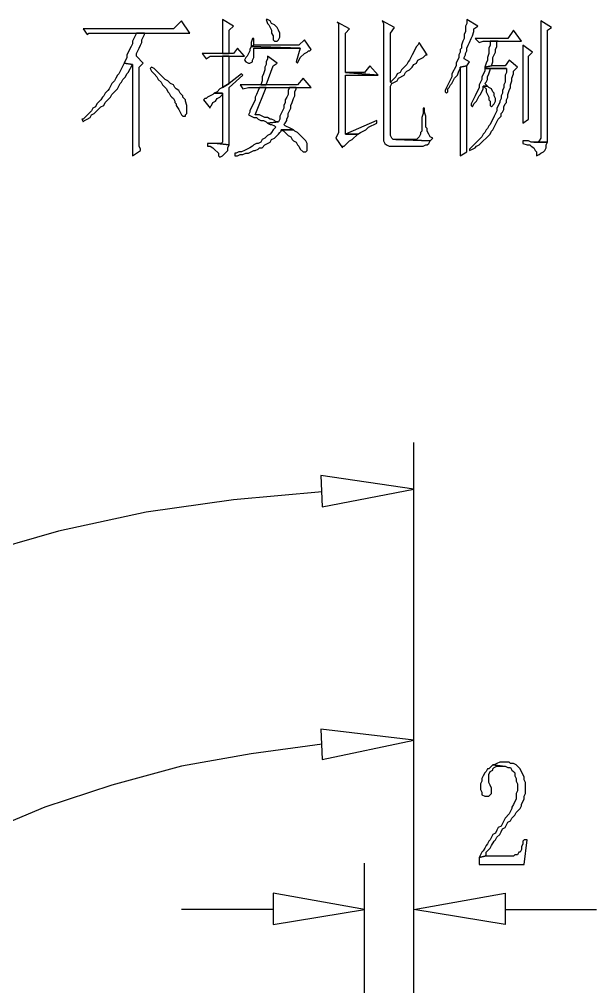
# Model space of a CAD drawing. Extents: x -15.4 to 0.8, y 0.3 to 11.8.
# Drawn here: x -2.33 to -1.978, y 5.469 to 6.059 of the extents above; entities that cross this region are included whole.
import ezdxf

# ---------------------------------------------------------------- set-up
doc = ezdxf.new("R2010")
doc.units = 0
doc.header["$MEASUREMENT"] = 0
doc.linetypes.add('AUSGEZOGEN', pattern=[0])
doc.layers.get('0').update_dxf_attribs({"linetype": 'AUSGEZOGEN'})

msp = doc.modelspace()

# ---------------------------------------------------------------- linework, layer by layer
for points in [[(-2.23128, 6.05856), (-2.23628, 6.05356), (-2.23628, 6.05356), (-2.29128, 6.05356), (-2.29128, 6.05356), (-2.28878, 6.05023), (-2.28878, 6.05023), (-2.28795, 6.05106), (-2.28795, 6.05106), (-2.22628, 6.05106), (-2.23128, 6.05856)], [(-2.20628, 6.0594), (-2.20628, 6.03856), (-2.20628, 6.03856), (-2.20211, 6.03856), (-2.20211, 6.03856), (-2.20211, 6.05273), (-2.20211, 6.05273), (-2.19961, 6.05523), (-2.20628, 6.0594)], [(-2.17878, 6.0594), (-2.17961, 6.0594), (-2.17961, 6.0594), (-2.17878, 6.0569), (-2.17878, 6.0569), (-2.17795, 6.05606), (-2.17795, 6.05606), (-2.17711, 6.0544), (-2.17711, 6.0544), (-2.17628, 6.05273), (-2.17628, 6.05273), (-2.17628, 6.05106), (-2.17628, 6.05106), (-2.17545, 6.0494), (-2.17545, 6.0494), (-2.17545, 6.0469), (-2.17545, 6.0469), (-2.17461, 6.04606), (-2.17461, 6.04606), (-2.17295, 6.04606), (-2.17295, 6.04606), (-2.17211, 6.0469), (-2.17211, 6.0469), (-2.17128, 6.04856), (-2.17128, 6.04856), (-2.17128, 6.05106), (-2.17128, 6.05106), (-2.17211, 6.05273), (-2.17211, 6.05273), (-2.17295, 6.0544), (-2.17295, 6.0544), (-2.17378, 6.05523), (-2.17378, 6.05523), (-2.17461, 6.05606), (-2.17461, 6.05606), (-2.17628, 6.0569), (-2.17628, 6.0569), (-2.17711, 6.05856), (-2.17711, 6.05856), (-2.17878, 6.0594), (-2.17878, 6.0594)], [(-2.13628, 6.05773), (-2.13545, 6.0569), (-2.13545, 6.0569), (-2.13545, 5.99023), (-2.13545, 5.99023), (-2.13711, 5.9869), (-2.13711, 5.9869), (-2.13295, 5.98106), (-2.13295, 5.98106), (-2.13295, 5.9819), (-2.13295, 5.9819), (-2.13211, 5.9819), (-2.13211, 5.9819), (-2.13128, 5.98273), (-2.13128, 5.98273), (-2.12878, 5.98523), (-2.12878, 5.98523), (-2.12711, 5.98606), (-2.12711, 5.98606), (-2.12378, 5.9894), (-2.12378, 5.9894), (-2.13128, 5.9894), (-2.13128, 5.9894), (-2.13128, 6.02523), (-2.13128, 6.02523), (-2.11128, 6.02523), (-2.11128, 6.02523), (-2.13128, 6.0269), (-2.13128, 6.0269), (-2.13128, 6.05106), (-2.13128, 6.05106), (-2.12878, 6.05356), (-2.13628, 6.05773)], [(-2.10878, 6.05856), (-2.10795, 6.0569), (-2.10795, 6.0569), (-2.10795, 5.98523), (-2.10795, 5.98523), (-2.10711, 5.98356), (-2.10711, 5.98356), (-2.10628, 5.98273), (-2.10628, 5.98273), (-2.10461, 5.9819), (-2.10461, 5.9819), (-2.08378, 5.9819), (-2.08378, 5.9819), (-2.08211, 5.98273), (-2.08211, 5.98273), (-2.08128, 5.98273), (-2.08128, 5.98273), (-2.08045, 5.98356), (-2.08045, 5.98356), (-2.07961, 5.98523), (-2.07961, 5.98523), (-2.10045, 5.98606), (-2.10045, 5.98606), (-2.10211, 5.98606), (-2.10211, 5.98606), (-2.10295, 5.9869), (-2.10295, 5.9869), (-2.10378, 5.98856), (-2.10378, 5.98856), (-2.10378, 6.01856), (-2.10378, 6.01856), (-2.10295, 6.02023), (-2.10295, 6.02023), (-2.10378, 6.02106), (-2.10378, 6.02106), (-2.10378, 6.05106), (-2.10378, 6.05106), (-2.10128, 6.0544), (-2.10878, 6.05856)], [(-2.05711, 6.0594), (-2.05711, 6.0569), (-2.05711, 6.0569), (-2.05795, 6.05523), (-2.05795, 6.05523), (-2.05795, 6.0519), (-2.05795, 6.0519), (-2.05878, 6.05023), (-2.05878, 6.05023), (-2.05878, 6.04773), (-2.05878, 6.04773), (-2.05961, 6.04606), (-2.05961, 6.04606), (-2.06045, 6.04356), (-2.06045, 6.04356), (-2.06045, 6.0419), (-2.06045, 6.0419), (-2.06128, 6.04106), (-2.06128, 6.04106), (-2.06128, 6.0394), (-2.06128, 6.0394), (-2.06211, 6.03773), (-2.06211, 6.03773), (-2.06211, 6.03606), (-2.06211, 6.03606), (-2.06378, 6.03273), (-2.06378, 6.03273), (-2.06378, 6.03106), (-2.06378, 6.03106), (-2.06628, 6.02606), (-2.06628, 6.02606), (-2.06628, 6.0244), (-2.06628, 6.0244), (-2.06711, 6.02273), (-2.06711, 6.02273), (-2.06795, 6.02106), (-2.06795, 6.02106), (-2.06961, 6.01773), (-2.06961, 6.01773), (-2.07045, 6.01606), (-2.07045, 6.01606), (-2.07045, 6.01523), (-2.07045, 6.01523), (-2.06961, 6.0144), (-2.06961, 6.0144), (-2.06878, 6.01523), (-2.06878, 6.01523), (-2.06878, 6.0169), (-2.06878, 6.0169), (-2.06795, 6.01773), (-2.06795, 6.01773), (-2.06711, 6.0194), (-2.06711, 6.0194), (-2.06628, 6.02023), (-2.06628, 6.02023), (-2.06545, 6.0219), (-2.06545, 6.0219), (-2.06461, 6.02356), (-2.06461, 6.02356), (-2.06295, 6.02523), (-2.06295, 6.02523), (-2.06211, 6.02773), (-2.06211, 6.02773), (-2.06128, 6.0294), (-2.06128, 6.0294), (-2.06128, 6.03023), (-2.06128, 6.03023), (-2.05711, 6.03106), (-2.05711, 6.03106), (-2.05545, 6.03356), (-2.05545, 6.03356), (-2.05878, 6.03523), (-2.05878, 6.03523), (-2.05878, 6.03606), (-2.05878, 6.03606), (-2.05795, 6.03773), (-2.05795, 6.03773), (-2.05795, 6.03856), (-2.05795, 6.03856), (-2.05711, 6.04023), (-2.05711, 6.04023), (-2.05711, 6.0419), (-2.05711, 6.0419), (-2.05628, 6.04356), (-2.05628, 6.04356), (-2.05545, 6.04523), (-2.05545, 6.04523), (-2.05461, 6.04773), (-2.05461, 6.04773), (-2.05378, 6.0494), (-2.05378, 6.0494), (-2.05295, 6.0519), (-2.05295, 6.0519), (-2.05295, 6.05356), (-2.05295, 6.05356), (-2.05045, 6.05523), (-2.05711, 6.0594)], [(-2.01211, 6.05856), (-2.01211, 5.9869), (-2.01211, 5.9869), (-2.01295, 5.98523), (-2.01295, 5.98523), (-2.01378, 5.9844), (-2.01378, 5.9844), (-2.01628, 5.9844), (-2.01628, 5.9844), (-2.00795, 5.9844), (-2.00795, 5.9844), (-2.00795, 6.05273), (-2.00795, 6.05273), (-2.00545, 6.0544), (-2.01211, 6.05856)], [(-2.02878, 6.05273), (-2.03211, 6.04773), (-2.03211, 6.04773), (-2.05211, 6.04773), (-2.05211, 6.04773), (-2.04961, 6.04523), (-2.04961, 6.04523), (-2.04711, 6.04606), (-2.04711, 6.04606), (-2.02378, 6.04606), (-2.02878, 6.05273)], [(-2.25378, 6.05106), (-2.25878, 6.05106), (-2.25878, 6.05106), (-2.26128, 6.04606), (-2.26128, 6.04606), (-2.26128, 6.0444), (-2.26128, 6.0444), (-2.26211, 6.04273), (-2.26211, 6.04273), (-2.26461, 6.03773), (-2.26461, 6.03773), (-2.26461, 6.03606), (-2.26461, 6.03606), (-2.26628, 6.03273), (-2.26628, 6.03273), (-2.26128, 6.0319), (-2.26128, 6.0319), (-2.26128, 5.97606), (-2.26128, 5.97606), (-2.25628, 5.9794), (-2.25628, 5.9794), (-2.25628, 5.98023), (-2.25628, 5.98023), (-2.25711, 5.9819), (-2.25711, 5.9819), (-2.25711, 6.03023), (-2.25711, 6.03023), (-2.25461, 6.03273), (-2.25461, 6.03273), (-2.25878, 6.0369), (-2.25878, 6.0369), (-2.25878, 6.03856), (-2.25878, 6.03856), (-2.25711, 6.0419), (-2.25711, 6.0419), (-2.25628, 6.04356), (-2.25628, 6.04356), (-2.25545, 6.04523), (-2.25545, 6.04523), (-2.25545, 6.0469), (-2.25545, 6.0469), (-2.25378, 6.05023), (-2.25378, 6.05106)], [(-2.18711, 6.04773), (-2.18795, 6.04773), (-2.18795, 6.04773), (-2.18878, 6.04523), (-2.18878, 6.04523), (-2.18878, 6.04273), (-2.18878, 6.04273), (-2.18711, 6.04356), (-2.18711, 6.04773)], [(-2.15628, 6.0469), (-2.15961, 6.04356), (-2.15961, 6.04356), (-2.18711, 6.04356), (-2.18711, 6.04356), (-2.18878, 6.04273), (-2.18878, 6.04273), (-2.15878, 6.0419), (-2.15878, 6.0419), (-2.16128, 6.03356), (-2.16128, 6.03356), (-2.16045, 6.03273), (-2.16045, 6.03273), (-2.15878, 6.03606), (-2.15878, 6.03606), (-2.15628, 6.03856), (-2.15628, 6.03856), (-2.15461, 6.0394), (-2.15461, 6.0394), (-2.15378, 6.04023), (-2.15378, 6.04023), (-2.15295, 6.04023), (-2.15295, 6.04023), (-2.15211, 6.04106), (-2.15628, 6.0469)], [(-2.03795, 6.04606), (-2.04295, 6.04606), (-2.04295, 6.04606), (-2.04295, 6.04356), (-2.04295, 6.04356), (-2.04378, 6.0419), (-2.04378, 6.0419), (-2.04378, 6.03856), (-2.04378, 6.03856), (-2.04461, 6.03606), (-2.04461, 6.03606), (-2.04461, 6.0344), (-2.04461, 6.0344), (-2.04545, 6.03273), (-2.04545, 6.03273), (-2.04628, 6.03023), (-2.04628, 6.03023), (-2.04211, 6.03106), (-2.04211, 6.03106), (-2.04128, 6.03356), (-2.04128, 6.03356), (-2.04128, 6.03606), (-2.04128, 6.03606), (-2.03961, 6.0394), (-2.03961, 6.0394), (-2.03961, 6.04106), (-2.03961, 6.04106), (-2.03878, 6.04273), (-2.03878, 6.04273), (-2.03878, 6.04606), (-2.03795, 6.04606)], [(-2.19711, 6.0419), (-2.19961, 6.03856), (-2.19961, 6.03856), (-2.21878, 6.03856), (-2.21878, 6.03856), (-2.21628, 6.03523), (-2.21628, 6.03523), (-2.21378, 6.0369), (-2.21378, 6.0369), (-2.19295, 6.0369), (-2.19711, 6.0419)], [(-2.18878, 6.04273), (-2.18961, 6.04106), (-2.18961, 6.04106), (-2.18961, 6.04023), (-2.18961, 6.04023), (-2.19128, 6.0369), (-2.19128, 6.0369), (-2.19211, 6.03606), (-2.19211, 6.03606), (-2.19295, 6.0344), (-2.19295, 6.0344), (-2.19211, 6.03356), (-2.19211, 6.03356), (-2.19045, 6.03273), (-2.19045, 6.03273), (-2.18961, 6.03273), (-2.18961, 6.03273), (-2.18795, 6.03356), (-2.18795, 6.03356), (-2.18795, 6.0344), (-2.18795, 6.0344), (-2.18711, 6.03606), (-2.18711, 6.03606), (-2.18711, 6.0419), (-2.18711, 6.0419), (-2.15878, 6.0419), (-2.18878, 6.04273)], [(-2.08628, 6.04523), (-2.08711, 6.04356), (-2.08711, 6.04356), (-2.08795, 6.04273), (-2.08795, 6.04273), (-2.09045, 6.03773), (-2.09045, 6.03773), (-2.09128, 6.03606), (-2.09128, 6.03606), (-2.09211, 6.0344), (-2.09211, 6.0344), (-2.09295, 6.03356), (-2.09295, 6.03356), (-2.09378, 6.0319), (-2.09378, 6.0319), (-2.09711, 6.02856), (-2.09711, 6.02856), (-2.09795, 6.0269), (-2.09795, 6.0269), (-2.09961, 6.02606), (-2.09961, 6.02606), (-2.10045, 6.0244), (-2.10045, 6.0244), (-2.10128, 6.02356), (-2.10128, 6.02356), (-2.10295, 6.0219), (-2.10295, 6.0219), (-2.10378, 6.02106), (-2.10378, 6.02106), (-2.10295, 6.02023), (-2.10295, 6.02023), (-2.10128, 6.02106), (-2.10128, 6.02106), (-2.09961, 6.0219), (-2.09961, 6.0219), (-2.09878, 6.02356), (-2.09878, 6.02356), (-2.09545, 6.02523), (-2.09545, 6.02523), (-2.09461, 6.0269), (-2.09461, 6.0269), (-2.09378, 6.02773), (-2.09378, 6.02773), (-2.09211, 6.02856), (-2.09211, 6.02856), (-2.09128, 6.0294), (-2.09128, 6.0294), (-2.09045, 6.03023), (-2.09045, 6.03023), (-2.08961, 6.0319), (-2.08961, 6.0319), (-2.08795, 6.03273), (-2.08795, 6.03273), (-2.08711, 6.0344), (-2.08711, 6.0344), (-2.08378, 6.03606), (-2.08378, 6.03606), (-2.08211, 6.03773), (-2.08211, 6.03773), (-2.08128, 6.03773), (-2.08628, 6.04523)], [(-2.02295, 6.04356), (-2.02295, 5.99606), (-2.02295, 5.99606), (-2.01961, 5.99856), (-2.01961, 5.99856), (-2.01961, 6.0369), (-2.01961, 6.0369), (-2.01711, 6.0394), (-2.02295, 6.04356)], [(-2.20211, 6.0369), (-2.20628, 6.0369), (-2.20628, 6.0369), (-2.20628, 6.01773), (-2.20628, 6.01773), (-2.20211, 6.02023), (-2.20211, 6.0369)], [(-2.17878, 6.0369), (-2.17878, 6.03523), (-2.17878, 6.03523), (-2.17961, 6.03356), (-2.17961, 6.03356), (-2.17961, 6.0319), (-2.17961, 6.0319), (-2.18045, 6.03023), (-2.18045, 6.03023), (-2.18045, 6.02856), (-2.18045, 6.02856), (-2.18128, 6.02606), (-2.18128, 6.02606), (-2.18211, 6.0244), (-2.18211, 6.0244), (-2.18211, 6.0219), (-2.18211, 6.0219), (-2.18295, 6.0194), (-2.18295, 6.0194), (-2.17961, 6.0194), (-2.17961, 6.0194), (-2.17545, 6.03106), (-2.17545, 6.03106), (-2.17295, 6.03273), (-2.17878, 6.0369)], [(-2.03128, 6.0344), (-2.03378, 6.03106), (-2.03378, 6.03106), (-2.04211, 6.03106), (-2.04211, 6.03106), (-2.04628, 6.03023), (-2.04628, 6.03023), (-2.04628, 6.0294), (-2.04628, 6.0294), (-2.03295, 6.0294), (-2.03295, 6.0294), (-2.03295, 6.0269), (-2.03295, 6.0269), (-2.03378, 6.02523), (-2.03378, 6.02523), (-2.03378, 6.02106), (-2.03378, 6.02106), (-2.03461, 6.0194), (-2.03461, 6.0194), (-2.03461, 6.01773), (-2.03461, 6.01773), (-2.03545, 6.01606), (-2.03545, 6.01606), (-2.03545, 6.0144), (-2.03545, 6.0144), (-2.03628, 6.01273), (-2.03628, 6.01273), (-2.03628, 6.01106), (-2.03628, 6.01106), (-2.03711, 6.0094), (-2.03711, 6.0094), (-2.03711, 6.00856), (-2.03711, 6.00856), (-2.03878, 6.00523), (-2.03878, 6.00523), (-2.03878, 6.00356), (-2.03878, 6.00356), (-2.03961, 6.0019), (-2.03961, 6.0019), (-2.04045, 6.00023), (-2.04045, 6.00023), (-2.04295, 5.99523), (-2.04295, 5.99523), (-2.04378, 5.9944), (-2.04378, 5.9944), (-2.04461, 5.99273), (-2.04461, 5.99273), (-2.04545, 5.9919), (-2.04545, 5.9919), (-2.04628, 5.99023), (-2.04628, 5.99023), (-2.04711, 5.9894), (-2.04711, 5.9894), (-2.04795, 5.98773), (-2.04795, 5.98773), (-2.04878, 5.9869), (-2.04878, 5.9869), (-2.05045, 5.98523), (-2.05045, 5.98523), (-2.05378, 5.9819), (-2.05378, 5.9819), (-2.05545, 5.98023), (-2.05545, 5.98023), (-2.05545, 5.9794), (-2.05545, 5.9794), (-2.05378, 5.98023), (-2.05378, 5.98023), (-2.05211, 5.98106), (-2.05211, 5.98106), (-2.05128, 5.9819), (-2.05128, 5.9819), (-2.04961, 5.98273), (-2.04961, 5.98273), (-2.04878, 5.98356), (-2.04878, 5.98356), (-2.04378, 5.98856), (-2.04378, 5.98856), (-2.04295, 5.9894), (-2.04295, 5.9894), (-2.04211, 5.99106), (-2.04211, 5.99106), (-2.04128, 5.9919), (-2.04128, 5.9919), (-2.03961, 5.99523), (-2.03961, 5.99523), (-2.03878, 5.9969), (-2.03878, 5.9969), (-2.03795, 5.99856), (-2.03795, 5.99856), (-2.03628, 6.00023), (-2.03628, 6.00023), (-2.03628, 6.0019), (-2.03628, 6.0019), (-2.03545, 6.00273), (-2.03545, 6.00273), (-2.03461, 6.0044), (-2.03461, 6.0044), (-2.03461, 6.00606), (-2.03461, 6.00606), (-2.03378, 6.00773), (-2.03378, 6.00773), (-2.03295, 6.00856), (-2.03295, 6.00856), (-2.03295, 6.01023), (-2.03295, 6.01023), (-2.03211, 6.0119), (-2.03211, 6.0119), (-2.03211, 6.01356), (-2.03211, 6.01356), (-2.03128, 6.01606), (-2.03128, 6.01606), (-2.03045, 6.01773), (-2.03045, 6.01773), (-2.03045, 6.0194), (-2.03045, 6.0194), (-2.02961, 6.0219), (-2.02961, 6.0219), (-2.02961, 6.02356), (-2.02961, 6.02356), (-2.02878, 6.02606), (-2.02878, 6.02606), (-2.02878, 6.02773), (-2.02878, 6.02773), (-2.02628, 6.03023), (-2.03128, 6.0344)], [(-2.26628, 6.03273), (-2.26711, 6.03106), (-2.26711, 6.03106), (-2.26795, 6.0294), (-2.26795, 6.0294), (-2.26961, 6.02606), (-2.26961, 6.02606), (-2.27045, 6.02523), (-2.27045, 6.02523), (-2.27128, 6.02356), (-2.27128, 6.02356), (-2.27211, 6.0219), (-2.27211, 6.0219), (-2.27378, 6.02023), (-2.27378, 6.02023), (-2.27545, 6.0169), (-2.27545, 6.0169), (-2.27628, 6.01606), (-2.27628, 6.01606), (-2.27795, 6.0144), (-2.27795, 6.0144), (-2.27878, 6.01273), (-2.27878, 6.01273), (-2.27961, 6.0119), (-2.27961, 6.0119), (-2.28045, 6.01023), (-2.28045, 6.01023), (-2.28295, 6.00773), (-2.28295, 6.00773), (-2.28378, 6.00606), (-2.28378, 6.00606), (-2.28545, 6.00523), (-2.28545, 6.00523), (-2.28628, 6.00356), (-2.28628, 6.00356), (-2.29128, 5.99856), (-2.29128, 5.99856), (-2.29211, 5.99856), (-2.29211, 5.99856), (-2.29128, 5.9969), (-2.29128, 5.9969), (-2.29045, 5.99773), (-2.29045, 5.99773), (-2.28878, 5.99856), (-2.28878, 5.99856), (-2.28711, 5.9994), (-2.28711, 5.9994), (-2.28628, 6.00106), (-2.28628, 6.00106), (-2.28461, 6.0019), (-2.28461, 6.0019), (-2.28045, 6.00606), (-2.28045, 6.00606), (-2.27878, 6.0069), (-2.27878, 6.0069), (-2.27795, 6.00856), (-2.27795, 6.00856), (-2.27711, 6.0094), (-2.27711, 6.0094), (-2.27545, 6.01106), (-2.27545, 6.01106), (-2.27461, 6.0119), (-2.27461, 6.0119), (-2.27378, 6.01356), (-2.27378, 6.01356), (-2.27045, 6.0169), (-2.27045, 6.0169), (-2.26878, 6.02023), (-2.26878, 6.02023), (-2.26795, 6.02106), (-2.26795, 6.02106), (-2.26711, 6.02273), (-2.26711, 6.02273), (-2.26545, 6.0244), (-2.26545, 6.0244), (-2.26461, 6.02606), (-2.26461, 6.02606), (-2.26378, 6.0269), (-2.26378, 6.0269), (-2.26128, 6.0319), (-2.26628, 6.03273)], [(-2.24961, 6.03023), (-2.25045, 6.0294), (-2.25045, 6.0294), (-2.24961, 6.02773), (-2.24961, 6.02773), (-2.24795, 6.02606), (-2.24795, 6.02606), (-2.24628, 6.0244), (-2.24628, 6.0244), (-2.24545, 6.02273), (-2.24545, 6.02273), (-2.24378, 6.02106), (-2.24378, 6.02106), (-2.24295, 6.0194), (-2.24295, 6.0194), (-2.24045, 6.0169), (-2.24045, 6.0169), (-2.23961, 6.01523), (-2.23961, 6.01523), (-2.23878, 6.0144), (-2.23878, 6.0144), (-2.23795, 6.01273), (-2.23795, 6.01273), (-2.23711, 6.0119), (-2.23711, 6.0119), (-2.23628, 6.01106), (-2.23628, 6.01106), (-2.23545, 6.0094), (-2.23545, 6.0094), (-2.23545, 6.00856), (-2.23545, 6.00856), (-2.23461, 6.00773), (-2.23461, 6.00773), (-2.23461, 6.0069), (-2.23461, 6.0069), (-2.23295, 6.0044), (-2.23295, 6.0044), (-2.23211, 6.00273), (-2.23211, 6.00273), (-2.23128, 6.00106), (-2.23128, 6.00106), (-2.23045, 6.00023), (-2.23045, 6.00023), (-2.22878, 6.00023), (-2.22878, 6.00023), (-2.22878, 6.00106), (-2.22878, 6.00106), (-2.22795, 6.0019), (-2.22795, 6.0019), (-2.22795, 6.0069), (-2.22795, 6.0069), (-2.22878, 6.0094), (-2.22878, 6.0094), (-2.22878, 6.01023), (-2.22878, 6.01023), (-2.22961, 6.01106), (-2.22961, 6.01106), (-2.23045, 6.0119), (-2.23045, 6.0119), (-2.23045, 6.01273), (-2.23045, 6.01273), (-2.23211, 6.0144), (-2.23211, 6.0144), (-2.23295, 6.01606), (-2.23295, 6.01606), (-2.23461, 6.0169), (-2.23461, 6.0169), (-2.23545, 6.01773), (-2.23545, 6.01773), (-2.23628, 6.0194), (-2.23628, 6.0194), (-2.23795, 6.02023), (-2.23795, 6.02023), (-2.23961, 6.0219), (-2.23961, 6.0219), (-2.24128, 6.02273), (-2.24128, 6.02273), (-2.24628, 6.02773), (-2.24628, 6.02773), (-2.24795, 6.0294), (-2.24961, 6.03023)], [(-2.11628, 6.03106), (-2.11961, 6.0269), (-2.11961, 6.0269), (-2.13128, 6.0269), (-2.13128, 6.0269), (-2.11128, 6.02523), (-2.11628, 6.03106)], [(-2.05711, 6.03106), (-2.06128, 6.03023), (-2.06128, 6.03023), (-2.06128, 5.97606), (-2.06128, 5.97606), (-2.05711, 5.97856), (-2.05711, 5.97856), (-2.05711, 5.9919), (-2.05711, 6.03106)], [(-2.04628, 6.0294), (-2.04628, 6.02773), (-2.04628, 6.02773), (-2.04795, 6.0244), (-2.04795, 6.0244), (-2.04795, 6.02273), (-2.04795, 6.02273), (-2.04878, 6.02106), (-2.04878, 6.02106), (-2.04961, 6.0194), (-2.04961, 6.0194), (-2.04961, 6.01773), (-2.04961, 6.01773), (-2.05211, 6.01273), (-2.05211, 6.01273), (-2.05295, 6.01106), (-2.05295, 6.01106), (-2.05461, 6.00773), (-2.05461, 6.00773), (-2.05461, 6.0069), (-2.05461, 6.0069), (-2.05378, 6.00606), (-2.05378, 6.00606), (-2.05295, 6.00773), (-2.05295, 6.00773), (-2.05128, 6.0094), (-2.05128, 6.0094), (-2.05045, 6.01106), (-2.05045, 6.01106), (-2.04961, 6.01273), (-2.04961, 6.01273), (-2.04878, 6.01356), (-2.04878, 6.01356), (-2.04711, 6.0169), (-2.04711, 6.0169), (-2.04711, 6.01856), (-2.04711, 6.01856), (-2.04461, 6.01856), (-2.04461, 6.01856), (-2.04628, 6.02023), (-2.04628, 6.02023), (-2.04545, 6.02106), (-2.04545, 6.02106), (-2.04461, 6.02273), (-2.04461, 6.02273), (-2.04461, 6.0244), (-2.04461, 6.0244), (-2.04378, 6.02606), (-2.04378, 6.02606), (-2.04295, 6.02856), (-2.04295, 6.02856), (-2.04295, 6.0294), (-2.04295, 6.0294), (-2.03295, 6.0294), (-2.04628, 6.0294)], [(-2.19461, 6.02606), (-2.20211, 6.02023), (-2.20211, 6.02023), (-2.20628, 6.01773), (-2.20628, 6.01773), (-2.20795, 6.0169), (-2.20795, 6.0169), (-2.20961, 6.01523), (-2.20961, 6.01523), (-2.21128, 6.0144), (-2.21128, 6.0144), (-2.20628, 6.0144), (-2.20628, 6.0144), (-2.20628, 5.9844), (-2.20628, 5.9844), (-2.20711, 5.98356), (-2.20711, 5.98356), (-2.20961, 5.98356), (-2.20961, 5.98356), (-2.20211, 5.98273), (-2.20211, 5.98273), (-2.20211, 6.01773), (-2.20211, 6.01773), (-2.19378, 6.02523), (-2.19461, 6.02606)], [(-2.15711, 6.02356), (-2.16045, 6.0194), (-2.16045, 6.0194), (-2.19545, 6.0194), (-2.19545, 6.0194), (-2.19378, 6.0169), (-2.19378, 6.0169), (-2.19045, 6.01773), (-2.19045, 6.01773), (-2.15211, 6.01773), (-2.15711, 6.02356)], [(-2.16128, 6.01773), (-2.16545, 6.01773), (-2.16545, 6.01773), (-2.16628, 6.01606), (-2.16628, 6.01606), (-2.16628, 6.01356), (-2.16628, 6.01356), (-2.16711, 6.0119), (-2.16711, 6.0119), (-2.16795, 6.01023), (-2.16795, 6.01023), (-2.16795, 6.00856), (-2.16795, 6.00856), (-2.16878, 6.0069), (-2.16878, 6.0069), (-2.16878, 6.00523), (-2.16878, 6.00523), (-2.17045, 6.0019), (-2.17045, 6.0019), (-2.17128, 6.00023), (-2.17128, 6.00023), (-2.17128, 5.99856), (-2.17128, 5.99856), (-2.17211, 5.9969), (-2.17211, 5.9969), (-2.17878, 5.99606), (-2.17878, 5.99606), (-2.17711, 5.99523), (-2.17711, 5.99523), (-2.17628, 5.99523), (-2.17628, 5.99523), (-2.17461, 5.9944), (-2.17461, 5.9944), (-2.17378, 5.99356), (-2.17378, 5.99356), (-2.17545, 5.9919), (-2.17545, 5.9919), (-2.17628, 5.99023), (-2.17628, 5.99023), (-2.17711, 5.9894), (-2.17711, 5.9894), (-2.17878, 5.98856), (-2.17878, 5.98856), (-2.18045, 5.9869), (-2.18045, 5.9869), (-2.18211, 5.98606), (-2.18211, 5.98606), (-2.18295, 5.9844), (-2.18295, 5.9844), (-2.18461, 5.98356), (-2.18461, 5.98356), (-2.18545, 5.98356), (-2.18545, 5.98356), (-2.18711, 5.98273), (-2.18711, 5.98273), (-2.18795, 5.9819), (-2.18795, 5.9819), (-2.18961, 5.98106), (-2.18961, 5.98106), (-2.19128, 5.98023), (-2.19128, 5.98023), (-2.19295, 5.9794), (-2.19295, 5.9794), (-2.19461, 5.97856), (-2.19461, 5.97856), (-2.19628, 5.97856), (-2.19628, 5.97856), (-2.19795, 5.97773), (-2.19795, 5.97773), (-2.19878, 5.97773), (-2.19878, 5.97773), (-2.19878, 5.97606), (-2.19878, 5.97606), (-2.19711, 5.97606), (-2.19711, 5.97606), (-2.19545, 5.9769), (-2.19545, 5.9769), (-2.19378, 5.9769), (-2.19378, 5.9769), (-2.19211, 5.97773), (-2.19211, 5.97773), (-2.19045, 5.97773), (-2.19045, 5.97773), (-2.18711, 5.9794), (-2.18711, 5.9794), (-2.18628, 5.9794), (-2.18628, 5.9794), (-2.18461, 5.98023), (-2.18461, 5.98023), (-2.18378, 5.98106), (-2.18378, 5.98106), (-2.18211, 5.98106), (-2.18211, 5.98106), (-2.18045, 5.98273), (-2.18045, 5.98273), (-2.17711, 5.9844), (-2.17711, 5.9844), (-2.17628, 5.98606), (-2.17628, 5.98606), (-2.17461, 5.9869), (-2.17461, 5.9869), (-2.17378, 5.98773), (-2.17378, 5.98773), (-2.17211, 5.9894), (-2.17211, 5.9894), (-2.17128, 5.99023), (-2.17128, 5.99023), (-2.17045, 5.99106), (-2.17045, 5.99106), (-2.17045, 5.9919), (-2.17045, 5.9919), (-2.16295, 5.9919), (-2.16295, 5.9919), (-2.16461, 5.99273), (-2.16461, 5.99273), (-2.16795, 5.9944), (-2.16795, 5.9944), (-2.16878, 5.99523), (-2.16878, 5.99523), (-2.16795, 5.99606), (-2.16795, 5.99606), (-2.16711, 5.99773), (-2.16711, 5.99773), (-2.16711, 5.99856), (-2.16711, 5.99856), (-2.16628, 6.00023), (-2.16628, 6.00023), (-2.16628, 6.0019), (-2.16628, 6.0019), (-2.16461, 6.00523), (-2.16461, 6.00523), (-2.16461, 6.0069), (-2.16461, 6.0069), (-2.16378, 6.00856), (-2.16378, 6.00856), (-2.16295, 6.01106), (-2.16295, 6.01106), (-2.16211, 6.01273), (-2.16211, 6.01273), (-2.16211, 6.01523), (-2.16211, 6.01523), (-2.16128, 6.0169), (-2.16128, 6.01773)], [(-2.17961, 6.01773), (-2.18378, 6.01773), (-2.18378, 6.01773), (-2.18461, 6.01606), (-2.18461, 6.01606), (-2.18545, 6.01356), (-2.18545, 6.01356), (-2.18628, 6.0119), (-2.18628, 6.0119), (-2.18628, 6.01023), (-2.18628, 6.01023), (-2.18961, 6.00356), (-2.18961, 6.00356), (-2.18961, 6.00273), (-2.18961, 6.00273), (-2.19045, 6.00106), (-2.19045, 6.00106), (-2.18711, 5.9994), (-2.18711, 5.9994), (-2.18545, 5.9994), (-2.18545, 5.9994), (-2.18461, 5.99856), (-2.18461, 5.99856), (-2.18295, 5.99773), (-2.18295, 5.99773), (-2.18128, 5.99773), (-2.18128, 5.99773), (-2.17961, 5.9969), (-2.17961, 5.9969), (-2.17878, 5.99606), (-2.17878, 5.99606), (-2.17211, 5.9969), (-2.17211, 5.9969), (-2.17378, 5.9969), (-2.17378, 5.9969), (-2.17461, 5.99773), (-2.17461, 5.99773), (-2.17628, 5.99856), (-2.17628, 5.99856), (-2.17711, 5.99856), (-2.17711, 5.99856), (-2.17878, 5.9994), (-2.17878, 5.9994), (-2.18045, 5.9994), (-2.18045, 5.9994), (-2.18378, 6.00106), (-2.18378, 6.00106), (-2.18628, 6.00106), (-2.17961, 6.01773)], [(-2.04461, 6.01856), (-2.04711, 6.01856), (-2.04711, 6.01856), (-2.04545, 6.0169), (-2.04545, 6.0169), (-2.04545, 6.01523), (-2.04545, 6.01523), (-2.04378, 6.0119), (-2.04378, 6.0119), (-2.04378, 6.01023), (-2.04378, 6.01023), (-2.04295, 6.0094), (-2.04295, 6.0094), (-2.04295, 6.0069), (-2.04295, 6.0069), (-2.04211, 6.00606), (-2.04211, 6.00606), (-2.04045, 6.00773), (-2.04045, 6.00773), (-2.03961, 6.0094), (-2.03961, 6.0094), (-2.03961, 6.01106), (-2.03961, 6.01106), (-2.04045, 6.01273), (-2.04045, 6.01273), (-2.04045, 6.0144), (-2.04045, 6.0144), (-2.04128, 6.01523), (-2.04128, 6.01523), (-2.04211, 6.0169), (-2.04211, 6.0169), (-2.04378, 6.01773), (-2.04461, 6.01856)], [(-2.21128, 6.0144), (-2.21211, 6.01356), (-2.21211, 6.01356), (-2.21378, 6.01273), (-2.21378, 6.01273), (-2.21545, 6.0119), (-2.21545, 6.0119), (-2.21628, 6.01106), (-2.21628, 6.01106), (-2.21711, 6.01106), (-2.21711, 6.01106), (-2.21795, 6.01023), (-2.21795, 6.01023), (-2.21378, 6.00523), (-2.21378, 6.00523), (-2.21378, 6.00606), (-2.21378, 6.00606), (-2.21295, 6.0069), (-2.21295, 6.0069), (-2.21211, 6.00856), (-2.21211, 6.00856), (-2.21045, 6.0094), (-2.21045, 6.0094), (-2.20961, 6.01106), (-2.20961, 6.01106), (-2.20795, 6.0119), (-2.20795, 6.0119), (-2.20628, 6.01356), (-2.20628, 6.01356), (-2.20628, 6.0144), (-2.21128, 6.0144)], [(-2.08295, 6.00523), (-2.08378, 6.00523), (-2.08378, 6.00523), (-2.08378, 6.0019), (-2.08378, 6.0019), (-2.08461, 5.9994), (-2.08461, 5.9994), (-2.08461, 5.99106), (-2.08461, 5.99106), (-2.08545, 5.99023), (-2.08545, 5.99023), (-2.08545, 5.9894), (-2.08545, 5.9894), (-2.08628, 5.98773), (-2.08628, 5.98773), (-2.08795, 5.98606), (-2.08795, 5.98606), (-2.10045, 5.98606), (-2.10045, 5.98606), (-2.07961, 5.98523), (-2.07961, 5.98523), (-2.07795, 5.9869), (-2.07795, 5.9869), (-2.07961, 5.98773), (-2.07961, 5.98773), (-2.08045, 5.9894), (-2.08045, 5.9894), (-2.08128, 5.99106), (-2.08128, 5.99106), (-2.08128, 5.99273), (-2.08128, 5.99273), (-2.08211, 5.99356), (-2.08211, 5.99356), (-2.08211, 6.00023), (-2.08211, 6.00023), (-2.08295, 6.00273), (-2.08295, 6.00523)], [(-2.11211, 5.99773), (-2.13128, 5.9894), (-2.13128, 5.9894), (-2.12378, 5.9894), (-2.12378, 5.9894), (-2.12211, 5.99023), (-2.12211, 5.99023), (-2.12045, 5.99106), (-2.12045, 5.99106), (-2.11878, 5.9919), (-2.11878, 5.9919), (-2.11711, 5.99356), (-2.11711, 5.99356), (-2.11211, 5.99606), (-2.11211, 5.99773)], [(-2.16295, 5.9919), (-2.17045, 5.9919), (-2.17045, 5.9919), (-2.16878, 5.99106), (-2.16878, 5.99106), (-2.16711, 5.9894), (-2.16711, 5.9894), (-2.16628, 5.98856), (-2.16628, 5.98856), (-2.16461, 5.98773), (-2.16461, 5.98773), (-2.16378, 5.98606), (-2.16378, 5.98606), (-2.16295, 5.98523), (-2.16295, 5.98523), (-2.16128, 5.9844), (-2.16128, 5.9844), (-2.16045, 5.98273), (-2.16045, 5.98273), (-2.15961, 5.9819), (-2.15961, 5.9819), (-2.15878, 5.98023), (-2.15878, 5.98023), (-2.15711, 5.97856), (-2.15711, 5.97856), (-2.15545, 5.97856), (-2.15545, 5.97856), (-2.15461, 5.9794), (-2.15461, 5.9794), (-2.15461, 5.98356), (-2.15461, 5.98356), (-2.15545, 5.98523), (-2.15545, 5.98523), (-2.16045, 5.99023), (-2.16045, 5.99023), (-2.16211, 5.99106), (-2.16295, 5.9919)], [(-2.21545, 5.98356), (-2.21545, 5.9819), (-2.21545, 5.9819), (-2.21378, 5.9819), (-2.21378, 5.9819), (-2.21211, 5.98106), (-2.21211, 5.98106), (-2.21128, 5.98023), (-2.21128, 5.98023), (-2.20878, 5.97773), (-2.20878, 5.97773), (-2.20878, 5.97606), (-2.20878, 5.97606), (-2.20795, 5.97523), (-2.20795, 5.97523), (-2.20628, 5.97606), (-2.20628, 5.97606), (-2.20545, 5.9769), (-2.20545, 5.9769), (-2.20378, 5.97856), (-2.20378, 5.97856), (-2.20295, 5.9794), (-2.20295, 5.9794), (-2.20295, 5.98106), (-2.20295, 5.98106), (-2.20211, 5.98273), (-2.20211, 5.98273), (-2.20961, 5.98356), (-2.20961, 5.98356), (-2.21295, 5.98356), (-2.21545, 5.98356)], [(-2.02295, 5.98523), (-2.02295, 5.98356), (-2.02295, 5.98356), (-2.02045, 5.98273), (-2.02045, 5.98273), (-2.01878, 5.98273), (-2.01878, 5.98273), (-2.01795, 5.9819), (-2.01795, 5.9819), (-2.01628, 5.98106), (-2.01628, 5.98106), (-2.01545, 5.9794), (-2.01545, 5.9794), (-2.01461, 5.97856), (-2.01461, 5.97856), (-2.01461, 5.97606), (-2.01461, 5.97606), (-2.01295, 5.9769), (-2.01295, 5.9769), (-2.01211, 5.97773), (-2.01211, 5.97773), (-2.01045, 5.97856), (-2.01045, 5.97856), (-2.00961, 5.9794), (-2.00961, 5.9794), (-2.00878, 5.98106), (-2.00878, 5.98106), (-2.00878, 5.98273), (-2.00878, 5.98273), (-2.00795, 5.9844), (-2.00795, 5.9844), (-2.01795, 5.9844), (-2.01795, 5.9844), (-2.01961, 5.98523), (-2.01961, 5.98523), (-2.02128, 5.98523), (-2.02295, 5.98523)], [(-2.08961, 5.29023), (-2.08961, 5.80106)], [(-2.14628, 5.78106), (-2.14545, 5.7619), (-2.14545, 5.7619), (-2.08961, 5.77273), (-2.14628, 5.78106)], [(-2.14545, 5.77106), (-2.19961, 5.76606), (-2.19961, 5.76606), (-2.25295, 5.75856), (-2.25295, 5.75856), (-2.30628, 5.7469), (-2.30628, 5.7469), (-2.35878, 5.7319), (-2.35878, 5.7319), (-2.40961, 5.7144), (-2.40961, 5.7144), (-2.45961, 5.69356), (-2.45961, 5.69356), (-2.50878, 5.67023), (-2.50878, 5.67023), (-2.55545, 5.64356), (-2.55545, 5.64356), (-2.60128, 5.6144), (-2.60128, 5.6144), (-2.64461, 5.5819), (-2.64461, 5.5819), (-2.68628, 5.54773)], [(-2.08961, 5.29023), (-2.08961, 5.6469)], [(-2.14628, 5.62606), (-2.14545, 5.60773), (-2.14545, 5.60773), (-2.08961, 5.6194), (-2.14628, 5.62606)], [(-2.14545, 5.6169), (-2.18878, 5.61106), (-2.18878, 5.61106), (-2.23128, 5.60356), (-2.23128, 5.60356), (-2.27378, 5.5919), (-2.27378, 5.5919), (-2.31461, 5.57856), (-2.31461, 5.57856), (-2.35461, 5.5619), (-2.35461, 5.5619), (-2.39378, 5.54273), (-2.39378, 5.54273), (-2.43128, 5.52023), (-2.43128, 5.52023), (-2.46711, 5.49606), (-2.46711, 5.49606), (-2.50128, 5.4694)], [(-2.03461, 5.60606), (-2.03711, 5.60606), (-2.03711, 5.60606), (-2.03878, 5.60523), (-2.03878, 5.60523), (-2.04045, 5.6044), (-2.04045, 5.6044), (-2.04128, 5.6044), (-2.04128, 5.6044), (-2.03545, 5.60356), (-2.03545, 5.60356), (-2.03378, 5.60356), (-2.03378, 5.60356), (-2.03211, 5.60273), (-2.03211, 5.60273), (-2.03045, 5.60273), (-2.03045, 5.60273), (-2.02961, 5.60106), (-2.02961, 5.60106), (-2.02878, 5.60023), (-2.02878, 5.60023), (-2.02795, 5.5994), (-2.02795, 5.5994), (-2.02795, 5.59773), (-2.02795, 5.59773), (-2.02711, 5.59606), (-2.02711, 5.59606), (-2.02711, 5.5944), (-2.02711, 5.5944), (-2.02628, 5.59273), (-2.02628, 5.59273), (-2.02628, 5.58856), (-2.02628, 5.58856), (-2.02711, 5.5869), (-2.02711, 5.5869), (-2.02711, 5.58356), (-2.02711, 5.58356), (-2.02878, 5.58023), (-2.02878, 5.58023), (-2.02961, 5.57856), (-2.02961, 5.57856), (-2.02961, 5.57773), (-2.02961, 5.57773), (-2.03045, 5.57606), (-2.03045, 5.57606), (-2.03128, 5.5744), (-2.03128, 5.5744), (-2.03378, 5.5719), (-2.03378, 5.5719), (-2.03628, 5.5669), (-2.03628, 5.5669), (-2.03795, 5.56606), (-2.03795, 5.56606), (-2.03878, 5.5644), (-2.03878, 5.5644), (-2.03961, 5.56273), (-2.03961, 5.56273), (-2.04128, 5.5619), (-2.04128, 5.5619), (-2.04295, 5.55856), (-2.04295, 5.55856), (-2.04378, 5.55773), (-2.04378, 5.55773), (-2.04461, 5.55606), (-2.04461, 5.55606), (-2.04545, 5.55523), (-2.04545, 5.55523), (-2.04628, 5.55356), (-2.04628, 5.55356), (-2.04711, 5.5519), (-2.04711, 5.5519), (-2.04795, 5.55106), (-2.04795, 5.55106), (-2.04878, 5.5494), (-2.04878, 5.5494), (-2.04961, 5.54773), (-2.04961, 5.54773), (-2.04628, 5.54856), (-2.04628, 5.54856), (-2.04545, 5.5494), (-2.04545, 5.5494), (-2.04545, 5.55106), (-2.04545, 5.55106), (-2.04461, 5.5519), (-2.04461, 5.5519), (-2.04295, 5.55356), (-2.04295, 5.55356), (-2.04211, 5.55523), (-2.04211, 5.55523), (-2.04045, 5.55773), (-2.04045, 5.55773), (-2.03961, 5.55856), (-2.03961, 5.55856), (-2.03878, 5.56023), (-2.03878, 5.56023), (-2.03711, 5.5619), (-2.03711, 5.5619), (-2.03628, 5.56356), (-2.03628, 5.56356), (-2.03545, 5.56523), (-2.03545, 5.56523), (-2.03378, 5.56606), (-2.03378, 5.56606), (-2.03211, 5.5694), (-2.03211, 5.5694), (-2.03045, 5.57023), (-2.03045, 5.57023), (-2.02961, 5.5719), (-2.02961, 5.5719), (-2.02795, 5.57356), (-2.02795, 5.57356), (-2.02711, 5.57523), (-2.02711, 5.57523), (-2.02628, 5.57606), (-2.02628, 5.57606), (-2.02461, 5.57773), (-2.02461, 5.57773), (-2.02378, 5.5794), (-2.02378, 5.5794), (-2.02378, 5.58023), (-2.02378, 5.58023), (-2.02211, 5.58356), (-2.02211, 5.58356), (-2.02211, 5.58523), (-2.02211, 5.58523), (-2.02128, 5.5869), (-2.02128, 5.5869), (-2.02128, 5.59356), (-2.02128, 5.59356), (-2.02211, 5.59523), (-2.02211, 5.59523), (-2.02211, 5.5969), (-2.02211, 5.5969), (-2.02461, 5.6019), (-2.02461, 5.6019), (-2.02711, 5.6044), (-2.02711, 5.6044), (-2.02878, 5.60523), (-2.02878, 5.60523), (-2.03045, 5.60523), (-2.03045, 5.60523), (-2.03128, 5.60606), (-2.03128, 5.60606), (-2.03295, 5.60606), (-2.03461, 5.60606)], [(-2.04128, 5.6044), (-2.04295, 5.60273), (-2.04295, 5.60273), (-2.04378, 5.6019), (-2.04378, 5.6019), (-2.04461, 5.6019), (-2.04461, 5.6019), (-2.04545, 5.60023), (-2.04545, 5.60023), (-2.04628, 5.5994), (-2.04628, 5.5994), (-2.04711, 5.59773), (-2.04711, 5.59773), (-2.04795, 5.59606), (-2.04795, 5.59606), (-2.04795, 5.5944), (-2.04795, 5.5944), (-2.04878, 5.59273), (-2.04878, 5.59273), (-2.04878, 5.5894), (-2.04878, 5.5894), (-2.04795, 5.58773), (-2.04795, 5.58773), (-2.04795, 5.58606), (-2.04795, 5.58606), (-2.04628, 5.58523), (-2.04628, 5.58523), (-2.04378, 5.58523), (-2.04378, 5.58523), (-2.04295, 5.58606), (-2.04295, 5.58606), (-2.04211, 5.5869), (-2.04211, 5.5869), (-2.04211, 5.59023), (-2.04211, 5.59023), (-2.04295, 5.5919), (-2.04295, 5.5919), (-2.04378, 5.59356), (-2.04378, 5.59356), (-2.04378, 5.59856), (-2.04378, 5.59856), (-2.04295, 5.60023), (-2.04295, 5.60023), (-2.04128, 5.60106), (-2.04128, 5.60106), (-2.04128, 5.6019), (-2.04128, 5.6019), (-2.04045, 5.60273), (-2.04045, 5.60273), (-2.03878, 5.60356), (-2.03878, 5.60356), (-2.03545, 5.60356), (-2.04128, 5.6044)], [(-2.02045, 5.55856), (-2.02211, 5.55856), (-2.02211, 5.55856), (-2.02295, 5.55773), (-2.02295, 5.55773), (-2.02295, 5.55606), (-2.02295, 5.55606), (-2.02378, 5.5544), (-2.02378, 5.5544), (-2.02378, 5.55273), (-2.02378, 5.55273), (-2.02461, 5.55106), (-2.02461, 5.55106), (-2.02545, 5.55106), (-2.02545, 5.55106), (-2.02628, 5.5494), (-2.02628, 5.5494), (-2.02795, 5.5494), (-2.02795, 5.5494), (-2.02878, 5.54856), (-2.02878, 5.54856), (-2.04628, 5.54856), (-2.04628, 5.54856), (-2.04961, 5.54773), (-2.04961, 5.54773), (-2.04961, 5.54356), (-2.04961, 5.54356), (-2.02211, 5.54356), (-2.02045, 5.55856)], [(-2.11961, 5.00856), (-2.11961, 5.5444)], [(-2.08961, 5.29023), (-2.08961, 5.5444)], [(-2.17545, 5.52606), (-2.17545, 5.5069), (-2.17545, 5.5069), (-2.11961, 5.51606), (-2.17545, 5.52606)], [(-2.03378, 5.52606), (-2.03378, 5.5069), (-2.03378, 5.5069), (-2.08961, 5.51606), (-2.03378, 5.52606)], [(-2.17545, 5.51606), (-2.23128, 5.51606)], [(-2.03378, 5.51606), (-1.97795, 5.51606)]]:
    msp.add_lwpolyline(points)

doc.saveas('drawing.dxf')
